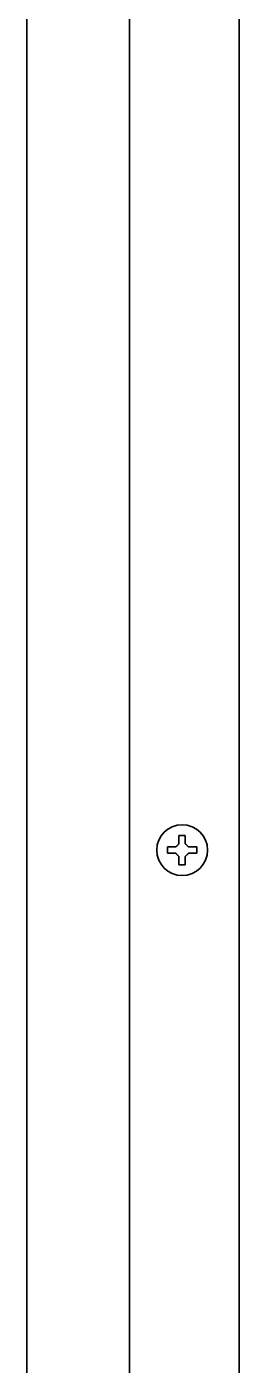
# Model space of a CAD drawing. Extents: x 6336 to 10269, y -393 to 3204.
# Drawn here: x 7054.1 to 7087.6, y 1481.5 to 1692.2 of the extents above; entities that cross this region are included whole.
import ezdxf

# ---------------------------------------------------------------- set-up
doc = ezdxf.new("R2010")
doc.units = 0
doc.header["$LTSCALE"] = 5
doc.layers.add('1', color=7, linetype='CONTINUOUS', true_color=0xffffff)

msp = doc.modelspace()

# ---------------------------------------------------------------- linework, layer by layer
at = {"layer": '1', "color": 7, "linetype": 'Continuous', "lineweight": 35}
for p, q in [((7087.57, 2073.55), (7087.57, 1374.13)), ((7054.07, 1394.53), (7054.07, 2069.64)), ((7070.27, 2066.23), (7070.27, 1396.53)), ((7078.07, 1564.88), (7078.57, 1564.88)), ((7078.57, 1564.88), (7079.07, 1564.88)), ((7078.57, 1560.28), (7078.07, 1560.28)), ((7079.07, 1560.28), (7078.57, 1560.28))]:
    msp.add_line(p, q, dxfattribs=at)
msp.add_circle((7078.57, 1562.58), 4, dxfattribs=at)
for points in [[(7077.57, 1563.08), (7077.6, 1563.1), (7077.65, 1563.15), (7077.72, 1563.23), (7077.8, 1563.3), (7077.87, 1563.37), (7077.93, 1563.44), (7078, 1563.51), (7078.05, 1563.55), (7078.07, 1563.58)], [(7078.07, 1563.58), (7078.07, 1563.63), (7078.07, 1563.74), (7078.07, 1563.9), (7078.07, 1564.06), (7078.07, 1564.21), (7078.07, 1564.37), (7078.07, 1564.52), (7078.07, 1564.69), (7078.07, 1564.81), (7078.07, 1564.88)], [(7079.07, 1563.58), (7079.1, 1563.55), (7079.14, 1563.5), (7079.22, 1563.43), (7079.29, 1563.36), (7079.36, 1563.29), (7079.43, 1563.22), (7079.5, 1563.15), (7079.55, 1563.1), (7079.57, 1563.08)], [(7076.27, 1562.08), (7076.27, 1562.24), (7076.27, 1562.58), (7076.27, 1562.91), (7076.27, 1563.08)], [(7077.57, 1562.08), (7077.52, 1562.08), (7077.41, 1562.08), (7077.25, 1562.08), (7077.09, 1562.08), (7076.93, 1562.08), (7076.78, 1562.08), (7076.63, 1562.08), (7076.46, 1562.08), (7076.34, 1562.08), (7076.27, 1562.08)], [(7078.07, 1561.58), (7078.05, 1561.6), (7078, 1561.65), (7077.93, 1561.72), (7077.86, 1561.79), (7077.79, 1561.86), (7077.72, 1561.93), (7077.64, 1562), (7077.6, 1562.05), (7077.57, 1562.08)], [(7079.57, 1562.08), (7079.55, 1562.05), (7079.5, 1562), (7079.42, 1561.93), (7079.35, 1561.85), (7079.28, 1561.78), (7079.21, 1561.71), (7079.14, 1561.65), (7079.1, 1561.6), (7079.07, 1561.58)], [(7079.07, 1561.58), (7079.07, 1561.52), (7079.07, 1561.41), (7079.07, 1561.25), (7079.07, 1561.09), (7079.07, 1560.94), (7079.07, 1560.79), (7079.07, 1560.63), (7079.07, 1560.46), (7079.07, 1560.34), (7079.07, 1560.28)], [(7079.57, 1563.08), (7079.63, 1563.08), (7079.74, 1563.08), (7079.9, 1563.08), (7080.06, 1563.08), (7080.21, 1563.08), (7080.36, 1563.08), (7080.52, 1563.08), (7080.69, 1563.08), (7080.81, 1563.08), (7080.87, 1563.08)], [(7080.87, 1563.08), (7080.87, 1562.91), (7080.87, 1562.58), (7080.87, 1562.24), (7080.87, 1562.08)]]:
    msp.add_open_spline(points, degree=3, dxfattribs=at)
for points in [[(7079.07, 1564.88), (7079.07, 1564.67), (7079.07, 1564.46), (7079.07, 1564.14), (7079.07, 1564.03), (7079.07, 1563.8), (7079.07, 1563.69), (7079.07, 1563.58)], [(7076.27, 1563.08), (7076.48, 1563.08), (7076.69, 1563.08), (7077.01, 1563.08), (7077.12, 1563.08), (7077.34, 1563.08), (7077.46, 1563.08), (7077.57, 1563.08)], [(7078.07, 1560.28), (7078.07, 1560.48), (7078.07, 1560.69), (7078.07, 1561.01), (7078.07, 1561.12), (7078.07, 1561.35), (7078.07, 1561.46), (7078.07, 1561.58)], [(7080.87, 1562.08), (7080.67, 1562.08), (7080.46, 1562.08), (7080.14, 1562.08), (7080.03, 1562.08), (7079.8, 1562.08), (7079.69, 1562.08), (7079.57, 1562.08)]]:
    msp.add_open_spline(points, degree=3, knots=[0, 0, 0, 0, 0.5, 0.5, 0.75, 0.75, 1, 1, 1, 1], dxfattribs=at)

doc.saveas('drawing.dxf')
